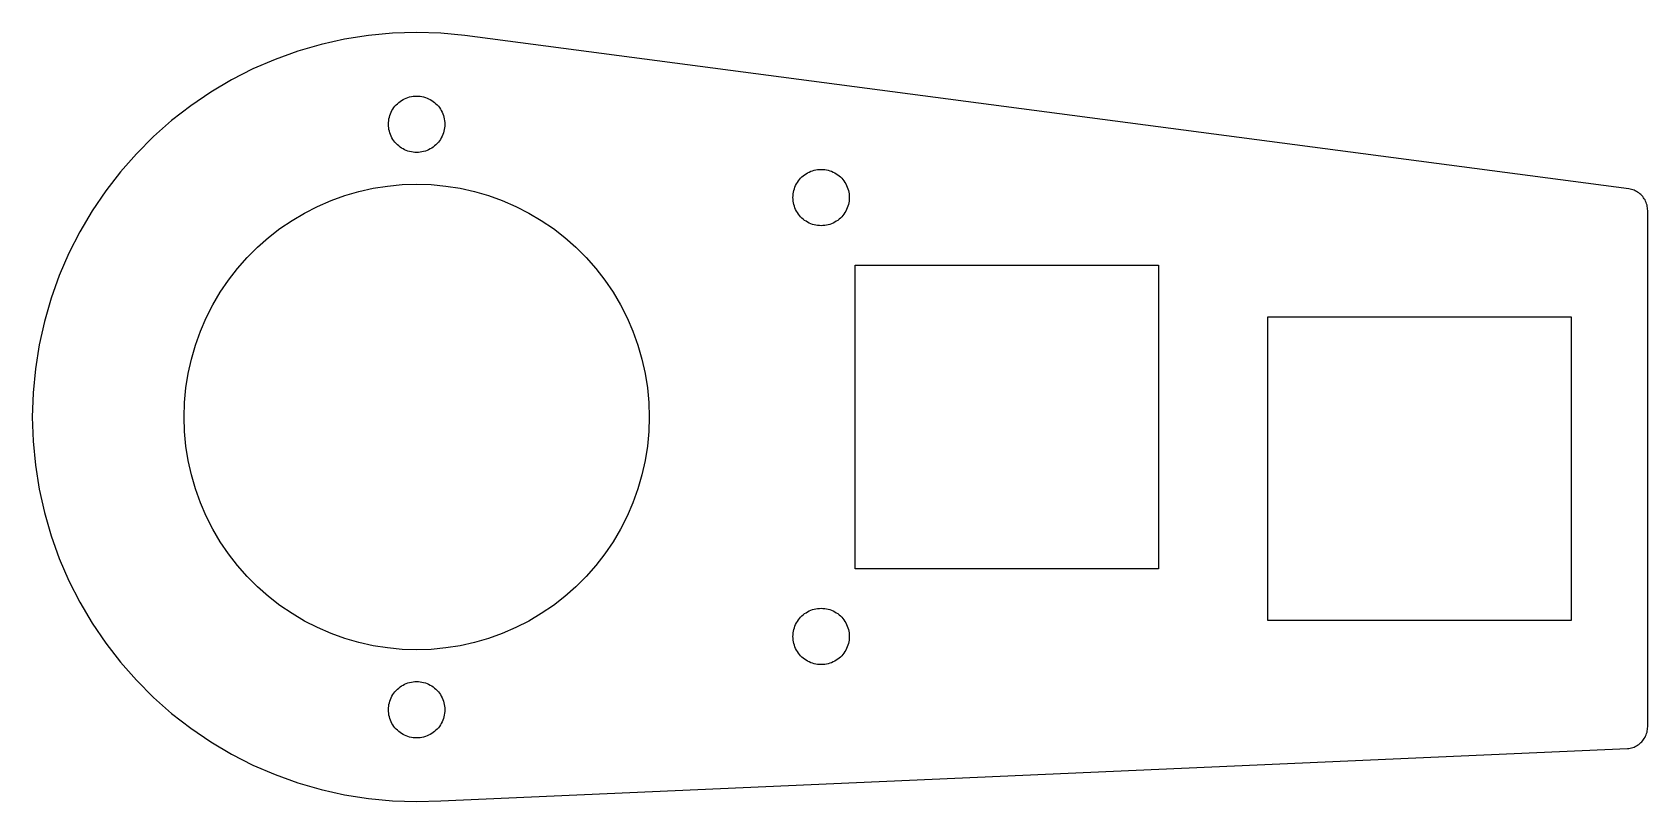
# Model space of a CAD drawing. Header units: metres. Extents: x -55.5 to 19.1, y -4.8 to 30.6.
import ezdxf

# ---------------------------------------------------------------- set-up
doc = ezdxf.new("R2010")
doc.units = ezdxf.units.M

msp = doc.modelspace()

# ---------------------------------------------------------------- linework, layer by layer
for p, q in [((-38.8803, 30.6089), (-39.9896, 30.5041)), ((-37.7665, 30.6439), (-38.8803, 30.6089)), ((-36.6527, 30.6089), (-37.7665, 30.6439)), ((-35.5434, 30.5041), (-36.6527, 30.6089)), ((-42.1777, 30.0866), (-43.2476, 29.7758)), ((-41.0901, 30.3297), (-42.1777, 30.0866)), ((-39.9896, 30.5041), (-41.0901, 30.3297)), ((18.1753, 23.4234), (-35.5434, 30.5041)), ((-44.2962, 29.3983), (-45.3189, 28.9557)), ((-43.2476, 29.7758), (-44.2962, 29.3983)), ((-46.3118, 28.4498), (-47.2707, 27.8827)), ((-45.3189, 28.9557), (-46.3118, 28.4498)), ((-47.2707, 27.8827), (-48.1924, 27.2563)), ((-38.32, 27.5825), (-38.2451, 27.6149)), ((-38.2451, 27.6149), (-38.1682, 27.6426)), ((-38.1682, 27.6426), (-38.0898, 27.6654)), ((-38.0898, 27.6654), (-38.0101, 27.6832)), ((-38.0101, 27.6832), (-37.9294, 27.696)), ((-37.9294, 27.696), (-37.8481, 27.7037)), ((-37.8481, 27.7037), (-37.7665, 27.7062)), ((-37.7665, 27.7062), (-37.6849, 27.7037)), ((-37.6849, 27.7037), (-37.6036, 27.696)), ((-37.6036, 27.696), (-37.5229, 27.6832)), ((-37.5229, 27.6832), (-37.4432, 27.6654)), ((-37.4432, 27.6654), (-37.3648, 27.6426)), ((-37.3648, 27.6426), (-37.2879, 27.6149)), ((-37.2879, 27.6149), (-37.213, 27.5825)), ((-48.1924, 27.2563), (-49.0729, 26.5734)), ((-39.0029, 26.808), (-38.9752, 26.8848)), ((-38.9752, 26.8848), (-38.9428, 26.9598)), ((-38.9428, 26.9598), (-38.9057, 27.0325)), ((-38.9057, 27.0325), (-38.8641, 27.1028)), ((-38.8641, 27.1028), (-38.8182, 27.1704)), ((-38.8182, 27.1704), (-38.7682, 27.2349)), ((-38.7682, 27.2349), (-38.7141, 27.2962)), ((-38.7141, 27.2962), (-38.6564, 27.3539)), ((-38.6564, 27.3539), (-38.5951, 27.4079)), ((-38.5951, 27.4079), (-38.5306, 27.458)), ((-38.5306, 27.458), (-38.4631, 27.5039)), ((-38.4631, 27.5039), (-38.3928, 27.5454)), ((-38.3928, 27.5454), (-38.32, 27.5825)), ((-37.213, 27.5825), (-37.1402, 27.5454)), ((-37.1402, 27.5454), (-37.0699, 27.5039)), ((-37.0699, 27.5039), (-37.0024, 27.458)), ((-37.0024, 27.458), (-36.9379, 27.4079)), ((-36.9379, 27.4079), (-36.8766, 27.3539)), ((-36.8766, 27.3539), (-36.8188, 27.2962)), ((-36.8188, 27.2962), (-36.7648, 27.2349)), ((-36.7648, 27.2349), (-36.7148, 27.1704)), ((-36.7148, 27.1704), (-36.6689, 27.1028)), ((-36.6689, 27.1028), (-36.6273, 27.0325)), ((-36.6273, 27.0325), (-36.5902, 26.9598)), ((-36.5902, 26.9598), (-36.5578, 26.8848)), ((-36.5578, 26.8848), (-36.5301, 26.808)), ((-49.0729, 26.5734), (-49.9087, 25.8365)), ((-39.0665, 26.4062), (-39.0639, 26.4879)), ((-39.0639, 26.3246), (-39.0665, 26.4062)), ((-39.0639, 26.4879), (-39.0562, 26.5692)), ((-39.0562, 26.2433), (-39.0639, 26.3246)), ((-39.0562, 26.5692), (-39.0435, 26.6498)), ((-39.0435, 26.1626), (-39.0562, 26.2433)), ((-39.0435, 26.6498), (-39.0257, 26.7295)), ((-39.0257, 26.0829), (-39.0435, 26.1626)), ((-39.0257, 26.7295), (-39.0029, 26.808)), ((-36.5301, 26.808), (-36.5073, 26.7295)), ((-36.5073, 26.7295), (-36.4895, 26.6498)), ((-36.4895, 26.1626), (-36.5073, 26.0829)), ((-36.4895, 26.6498), (-36.4768, 26.5692)), ((-36.4768, 26.2433), (-36.4895, 26.1626)), ((-36.4768, 26.5692), (-36.4691, 26.4879)), ((-36.4691, 26.3246), (-36.4768, 26.2433)), ((-36.4691, 26.4879), (-36.4665, 26.4062)), ((-36.4665, 26.4062), (-36.4691, 26.3246)), ((-49.9087, 25.8365), (-50.6967, 25.0485)), ((-39.0029, 26.0045), (-39.0257, 26.0829)), ((-38.9752, 25.9277), (-39.0029, 26.0045)), ((-38.9428, 25.8527), (-38.9752, 25.9277)), ((-38.9057, 25.78), (-38.9428, 25.8527)), ((-38.8641, 25.7097), (-38.9057, 25.78)), ((-38.8182, 25.6421), (-38.8641, 25.7097)), ((-38.7682, 25.5776), (-38.8182, 25.6421)), ((-38.7141, 25.5163), (-38.7682, 25.5776)), ((-38.6564, 25.4586), (-38.7141, 25.5163)), ((-38.5951, 25.4046), (-38.6564, 25.4586)), ((-38.5306, 25.3545), (-38.5951, 25.4046)), ((-38.4631, 25.3086), (-38.5306, 25.3545)), ((-37.0024, 25.3545), (-37.0699, 25.3086)), ((-36.9379, 25.4046), (-37.0024, 25.3545)), ((-36.8766, 25.4586), (-36.9379, 25.4046)), ((-36.8188, 25.5163), (-36.8766, 25.4586)), ((-36.7648, 25.5776), (-36.8188, 25.5163)), ((-36.7148, 25.6421), (-36.7648, 25.5776)), ((-36.6689, 25.7097), (-36.7148, 25.6421)), ((-36.6273, 25.78), (-36.6689, 25.7097)), ((-36.5902, 25.8527), (-36.6273, 25.78)), ((-36.5578, 25.9277), (-36.5902, 25.8527)), ((-36.5301, 26.0045), (-36.5578, 25.9277)), ((-36.5073, 26.0829), (-36.5301, 26.0045)), ((-50.6967, 25.0485), (-51.4336, 24.2126)), ((-38.3928, 25.267), (-38.4631, 25.3086)), ((-38.32, 25.23), (-38.3928, 25.267)), ((-38.2451, 25.1975), (-38.32, 25.23)), ((-38.1682, 25.1699), (-38.2451, 25.1975)), ((-38.0898, 25.1471), (-38.1682, 25.1699)), ((-38.0101, 25.1293), (-38.0898, 25.1471)), ((-37.9294, 25.1165), (-38.0101, 25.1293)), ((-37.8481, 25.1088), (-37.9294, 25.1165)), ((-37.7665, 25.1062), (-37.8481, 25.1088)), ((-37.6849, 25.1088), (-37.7665, 25.1062)), ((-37.6036, 25.1165), (-37.6849, 25.1088)), ((-37.5229, 25.1293), (-37.6036, 25.1165)), ((-37.4432, 25.1471), (-37.5229, 25.1293)), ((-37.3648, 25.1699), (-37.4432, 25.1471)), ((-37.2879, 25.1975), (-37.3648, 25.1699)), ((-37.213, 25.23), (-37.2879, 25.1975)), ((-37.1402, 25.267), (-37.213, 25.23)), ((-37.0699, 25.3086), (-37.1402, 25.267)), ((-51.4336, 24.2126), (-52.1166, 23.3322)), ((-20.0992, 23.8552), (-20.0452, 23.9165)), ((-20.0452, 23.9165), (-19.9874, 23.9742)), ((-19.9874, 23.9742), (-19.9261, 24.0282)), ((-19.9261, 24.0282), (-19.8616, 24.0783)), ((-19.8616, 24.0783), (-19.7941, 24.1242)), ((-19.7941, 24.1242), (-19.7238, 24.1658)), ((-19.7238, 24.1658), (-19.651, 24.2028)), ((-19.651, 24.2028), (-19.576, 24.2353)), ((-19.576, 24.2353), (-19.4992, 24.2629)), ((-19.4992, 24.2629), (-19.4208, 24.2857)), ((-19.4208, 24.2857), (-19.3411, 24.3035)), ((-19.3411, 24.3035), (-19.2604, 24.3163)), ((-19.2604, 24.3163), (-19.1791, 24.324)), ((-19.1791, 24.324), (-19.0975, 24.3266)), ((-19.0975, 24.3266), (-19.0159, 24.324)), ((-19.0159, 24.324), (-18.9346, 24.3163)), ((-18.9346, 24.3163), (-18.8539, 24.3035)), ((-18.8539, 24.3035), (-18.7742, 24.2857)), ((-18.7742, 24.2857), (-18.6958, 24.2629)), ((-18.6958, 24.2629), (-18.6189, 24.2353)), ((-18.6189, 24.2353), (-18.544, 24.2028)), ((-18.544, 24.2028), (-18.4712, 24.1658)), ((-18.4712, 24.1658), (-18.4009, 24.1242)), ((-18.4009, 24.1242), (-18.3334, 24.0783)), ((-18.3334, 24.0783), (-18.2688, 24.0282)), ((-18.2688, 24.0282), (-18.2076, 23.9742)), ((-18.2076, 23.9742), (-18.1498, 23.9165)), ((-18.1498, 23.9165), (-18.0958, 23.8552)), ((-52.1166, 23.3322), (-52.7429, 22.4105)), ((-41.7182, 22.8871), (-41.0837, 23.1156)), ((-41.0837, 23.1156), (-40.4361, 23.3037)), ((-40.4361, 23.3037), (-39.778, 23.4508)), ((-39.778, 23.4508), (-39.1119, 23.5563)), ((-39.1119, 23.5563), (-38.4405, 23.6198)), ((-38.4405, 23.6198), (-37.7665, 23.641)), ((-37.7665, 23.641), (-37.0925, 23.6198)), ((-37.0925, 23.6198), (-36.4211, 23.5563)), ((-36.4211, 23.5563), (-35.755, 23.4508)), ((-35.755, 23.4508), (-35.0969, 23.3037)), ((-35.0969, 23.3037), (-34.4493, 23.1156)), ((-34.4493, 23.1156), (-33.8148, 22.8871)), ((-20.3949, 23.1082), (-20.3872, 23.1895)), ((-20.3872, 23.1895), (-20.3745, 23.2702)), ((-20.3745, 23.2702), (-20.3566, 23.3499)), ((-20.3566, 23.3499), (-20.3339, 23.4283)), ((-20.3339, 23.4283), (-20.3062, 23.5051)), ((-20.3062, 23.5051), (-20.2738, 23.5801)), ((-20.2738, 23.5801), (-20.2367, 23.6528)), ((-20.2367, 23.6528), (-20.1951, 23.7231)), ((-20.1951, 23.7231), (-20.1492, 23.7907)), ((-20.1492, 23.7907), (-20.0992, 23.8552)), ((-18.0958, 23.8552), (-18.0458, 23.7907)), ((-18.0458, 23.7907), (-17.9999, 23.7231)), ((-17.9999, 23.7231), (-17.9583, 23.6528)), ((-17.9583, 23.6528), (-17.9212, 23.5801)), ((-17.9212, 23.5801), (-17.8888, 23.5051)), ((-17.8888, 23.5051), (-17.8611, 23.4283)), ((-17.8611, 23.4283), (-17.8383, 23.3499)), ((-17.8383, 23.3499), (-17.8205, 23.2702)), ((-17.8205, 23.2702), (-17.8077, 23.1895)), ((-17.8077, 23.1895), (-17.8001, 23.1082)), ((18.2374, 23.4135), (18.1753, 23.4234)), ((18.2987, 23.3998), (18.2374, 23.4135)), ((18.359, 23.3823), (18.2987, 23.3998)), ((18.4181, 23.361), (18.359, 23.3823)), ((18.4758, 23.3361), (18.4181, 23.361)), ((18.5317, 23.3075), (18.4758, 23.3361)), ((18.5858, 23.2756), (18.5317, 23.3075)), ((18.6378, 23.2402), (18.5858, 23.2756)), ((18.6874, 23.2018), (18.6378, 23.2402)), ((18.7345, 23.1602), (18.6874, 23.2018)), ((18.7789, 23.1158), (18.7345, 23.1602)), ((18.8205, 23.0687), (18.7789, 23.1158)), ((-52.7429, 22.4105), (-53.3101, 21.4515)), ((-42.938, 22.3131), (-42.3371, 22.6193)), ((-42.3371, 22.6193), (-41.7182, 22.8871)), ((-33.8148, 22.8871), (-33.1959, 22.6193)), ((-33.1959, 22.6193), (-32.595, 22.3131)), ((-20.3975, 23.0266), (-20.3949, 23.1082)), ((-20.3949, 22.9449), (-20.3975, 23.0266)), ((-20.3872, 22.8636), (-20.3949, 22.9449)), ((-20.3745, 22.783), (-20.3872, 22.8636)), ((-20.3566, 22.7033), (-20.3745, 22.783)), ((-20.3339, 22.6248), (-20.3566, 22.7033)), ((-20.3062, 22.548), (-20.3339, 22.6248)), ((-20.2738, 22.473), (-20.3062, 22.548)), ((-20.2367, 22.4003), (-20.2738, 22.473)), ((-20.1951, 22.33), (-20.2367, 22.4003)), ((-17.9583, 22.4003), (-17.9999, 22.33)), ((-17.9212, 22.473), (-17.9583, 22.4003)), ((-17.8888, 22.548), (-17.9212, 22.473)), ((-17.8611, 22.6248), (-17.8888, 22.548)), ((-17.8383, 22.7033), (-17.8611, 22.6248)), ((-17.8205, 22.783), (-17.8383, 22.7033)), ((-17.8077, 22.8636), (-17.8205, 22.783)), ((-17.8001, 22.9449), (-17.8077, 22.8636)), ((-17.8001, 23.1082), (-17.7975, 23.0266)), ((-17.7975, 23.0266), (-17.8001, 22.9449)), ((18.859, 23.019), (18.8205, 23.0687)), ((18.8943, 22.9671), (18.859, 23.019)), ((18.9263, 22.913), (18.8943, 22.9671)), ((18.9548, 22.857), (18.9263, 22.913)), ((18.9798, 22.7994), (18.9548, 22.857)), ((19.001, 22.7402), (18.9798, 22.7994)), ((19.0186, 22.6799), (19.001, 22.7402)), ((19.0323, 22.6186), (19.0186, 22.6799)), ((19.0421, 22.5566), (19.0323, 22.6186)), ((19.048, 22.494), (19.0421, 22.5566)), ((19.05, 22.4312), (19.048, 22.494)), ((19.05, -1.38124), (19.05, 22.4312)), ((-44.0762, 21.5908), (-43.5184, 21.9699)), ((-43.5184, 21.9699), (-42.938, 22.3131)), ((-32.595, 22.3131), (-32.0145, 21.9699)), ((-32.0145, 21.9699), (-31.4568, 21.5908)), ((-20.1492, 22.2624), (-20.1951, 22.33)), ((-20.0992, 22.1979), (-20.1492, 22.2624)), ((-20.0452, 22.1366), (-20.0992, 22.1979)), ((-19.9874, 22.0789), (-20.0452, 22.1366)), ((-19.9261, 22.0249), (-19.9874, 22.0789)), ((-19.8616, 21.9748), (-19.9261, 22.0249)), ((-19.7941, 21.9289), (-19.8616, 21.9748)), ((-19.7238, 21.8874), (-19.7941, 21.9289)), ((-19.651, 21.8503), (-19.7238, 21.8874)), ((-19.576, 21.8178), (-19.651, 21.8503)), ((-19.4992, 21.7902), (-19.576, 21.8178)), ((-19.4208, 21.7674), (-19.4992, 21.7902)), ((-19.3411, 21.7496), (-19.4208, 21.7674)), ((-19.2604, 21.7368), (-19.3411, 21.7496)), ((-19.1791, 21.7291), (-19.2604, 21.7368)), ((-19.0975, 21.7266), (-19.1791, 21.7291)), ((-19.0159, 21.7291), (-19.0975, 21.7266)), ((-18.9346, 21.7368), (-19.0159, 21.7291)), ((-18.8539, 21.7496), (-18.9346, 21.7368)), ((-18.7742, 21.7674), (-18.8539, 21.7496)), ((-18.6958, 21.7902), (-18.7742, 21.7674)), ((-18.6189, 21.8178), (-18.6958, 21.7902)), ((-18.544, 21.8503), (-18.6189, 21.8178)), ((-18.4712, 21.8874), (-18.544, 21.8503)), ((-18.4009, 21.9289), (-18.4712, 21.8874)), ((-18.3334, 21.9748), (-18.4009, 21.9289)), ((-18.2688, 22.0249), (-18.3334, 21.9748)), ((-18.2076, 22.0789), (-18.2688, 22.0249)), ((-18.1498, 22.1366), (-18.2076, 22.0789)), ((-18.0958, 22.1979), (-18.1498, 22.1366)), ((-18.0458, 22.2624), (-18.0958, 22.1979)), ((-17.9999, 22.33), (-18.0458, 22.2624)), ((-53.3101, 21.4515), (-53.816, 20.4586)), ((-45.1149, 20.7315), (-44.6091, 21.1775)), ((-44.6091, 21.1775), (-44.0762, 21.5908)), ((-31.4568, 21.5908), (-30.9239, 21.1775)), ((-30.9239, 21.1775), (-30.4181, 20.7315)), ((-53.816, 20.4586), (-54.2585, 19.436)), ((-46.0377, 19.7488), (-45.5918, 20.2547)), ((-45.5918, 20.2547), (-45.1149, 20.7315)), ((-30.4181, 20.7315), (-29.9412, 20.2547)), ((-29.9412, 20.2547), (-29.4953, 19.7488)), ((-54.2585, 19.436), (-54.6361, 18.3873)), ((-46.4511, 19.216), (-46.0377, 19.7488)), ((-29.4953, 19.7488), (-29.0819, 19.216)), ((-17.525, 5.90625), (-17.525, 19.9062)), ((-17.525, 19.9062), (-3.52499, 19.9062)), ((-3.52499, 19.9062), (-3.52499, 5.90625)), ((-47.1734, 18.0777), (-46.8301, 18.6582)), ((-46.8301, 18.6582), (-46.4511, 19.216)), ((-29.0819, 19.216), (-28.7029, 18.6582)), ((-28.7029, 18.6582), (-28.3596, 18.0777)), ((-54.6361, 18.3873), (-54.9469, 17.3175)), ((-47.4796, 17.4769), (-47.1734, 18.0777)), ((-28.3596, 18.0777), (-28.0534, 17.4769)), ((-54.9469, 17.3175), (-55.19, 16.2299)), ((-47.7474, 16.858), (-47.4796, 17.4769)), ((-28.0534, 17.4769), (-27.7856, 16.858)), ((1.52499, 3.52499), (1.52499, 17.525)), ((1.52499, 17.525), (15.525, 17.525)), ((15.525, 17.525), (15.525, 3.52499)), ((-47.9758, 16.2234), (-47.7474, 16.858)), ((-27.7856, 16.858), (-27.5572, 16.2234)), ((-55.19, 16.2299), (-55.3643, 15.1293)), ((-48.164, 15.5759), (-47.9758, 16.2234)), ((-27.5572, 16.2234), (-27.369, 15.5759)), ((-55.3643, 15.1293), (-55.4691, 14.0201)), ((-48.4166, 14.2517), (-48.3111, 14.9177)), ((-48.3111, 14.9177), (-48.164, 15.5759)), ((-27.369, 15.5759), (-27.2219, 14.9177)), ((-27.2219, 14.9177), (-27.1164, 14.2517)), ((-48.48, 13.5803), (-48.4166, 14.2517)), ((-27.1164, 14.2517), (-27.053, 13.5803)), ((-55.4691, 14.0201), (-55.5042, 12.9062)), ((-48.5012, 12.9062), (-48.48, 13.5803)), ((-27.053, 13.5803), (-27.0318, 12.9062)), ((-55.5042, 12.9062), (-55.4691, 11.7924)), ((-48.48, 12.2322), (-48.5012, 12.9062)), ((-27.0318, 12.9062), (-27.053, 12.2322)), ((-48.4166, 11.5608), (-48.48, 12.2322)), ((-27.053, 12.2322), (-27.1164, 11.5608)), ((-55.4691, 11.7924), (-55.3643, 10.6832)), ((-48.3111, 10.8948), (-48.4166, 11.5608)), ((-27.1164, 11.5608), (-27.2219, 10.8948)), ((-55.3643, 10.6832), (-55.19, 9.5826)), ((-48.164, 10.2366), (-48.3111, 10.8948)), ((-27.2219, 10.8948), (-27.369, 10.2366)), ((-47.9758, 9.58904), (-48.164, 10.2366)), ((-27.369, 10.2366), (-27.5572, 9.58904)), ((-55.19, 9.5826), (-54.9469, 8.49503)), ((-47.7474, 8.95453), (-47.9758, 9.58904)), ((-47.4796, 8.33562), (-47.7474, 8.95453)), ((-27.7856, 8.95453), (-28.0534, 8.33562)), ((-27.5572, 9.58904), (-27.7856, 8.95453)), ((-54.9469, 8.49503), (-54.6361, 7.42517)), ((-47.1734, 7.73476), (-47.4796, 8.33562)), ((-28.0534, 8.33562), (-28.3596, 7.73476)), ((-46.8301, 7.1543), (-47.1734, 7.73476)), ((-28.3596, 7.73476), (-28.7029, 7.1543)), ((-54.6361, 7.42517), (-54.2585, 6.37653)), ((-46.4511, 6.59653), (-46.8301, 7.1543)), ((-28.7029, 7.1543), (-29.0819, 6.59653)), ((-54.2585, 6.37653), (-53.816, 5.35387)), ((-46.0377, 6.06367), (-46.4511, 6.59653)), ((-45.5918, 5.55782), (-46.0377, 6.06367)), ((-29.4953, 6.06367), (-29.9412, 5.55782)), ((-29.0819, 6.59653), (-29.4953, 6.06367)), ((-53.816, 5.35387), (-53.3101, 4.36096)), ((-45.1149, 5.08096), (-45.5918, 5.55782)), ((-29.9412, 5.55782), (-30.4181, 5.08096)), ((-3.52499, 5.90625), (-17.525, 5.90625)), ((-44.6091, 4.63499), (-45.1149, 5.08096)), ((-44.0762, 4.22168), (-44.6091, 4.63499)), ((-30.9239, 4.63499), (-31.4568, 4.22168)), ((-30.4181, 5.08096), (-30.9239, 4.63499)), ((-53.3101, 4.36096), (-52.7429, 3.40202)), ((-43.5184, 3.84262), (-44.0762, 4.22168)), ((-42.938, 3.49934), (-43.5184, 3.84262)), ((-32.0145, 3.84262), (-32.595, 3.49934)), ((-31.4568, 4.22168), (-32.0145, 3.84262)), ((-20.0452, 3.67584), (-19.9874, 3.73358)), ((-19.9874, 3.73358), (-19.9261, 3.7876)), ((-19.9261, 3.7876), (-19.8616, 3.83765)), ((-19.8616, 3.83765), (-19.7941, 3.88356)), ((-19.7941, 3.88356), (-19.7238, 3.92513)), ((-19.7238, 3.92513), (-19.651, 3.9622)), ((-19.651, 3.9622), (-19.576, 3.99464)), ((-19.576, 3.99464), (-19.4992, 4.02231)), ((-19.4992, 4.02231), (-19.4208, 4.04509)), ((-19.4208, 4.04509), (-19.3411, 4.0629)), ((-19.3411, 4.0629), (-19.2604, 4.07568)), ((-19.2604, 4.07568), (-19.1791, 4.08336)), ((-19.1791, 4.08336), (-19.0975, 4.08594)), ((-19.0975, 4.08594), (-19.0159, 4.08336)), ((-19.0159, 4.08336), (-18.9346, 4.07568)), ((-18.9346, 4.07568), (-18.8539, 4.0629)), ((-18.8539, 4.0629), (-18.7742, 4.04509)), ((-18.7742, 4.04509), (-18.6958, 4.02231)), ((-18.6958, 4.02231), (-18.6189, 3.99464)), ((-18.6189, 3.99464), (-18.544, 3.9622)), ((-18.544, 3.9622), (-18.4712, 3.92513)), ((-18.4712, 3.92513), (-18.4009, 3.88356)), ((-18.4009, 3.88356), (-18.3334, 3.83765)), ((-18.3334, 3.83765), (-18.2688, 3.7876)), ((-18.2688, 3.7876), (-18.2076, 3.73358)), ((-18.2076, 3.73358), (-18.1498, 3.67584)), ((-52.7429, 3.40202), (-52.1166, 2.48033)), ((-42.3371, 3.19318), (-42.938, 3.49934)), ((-41.7182, 2.92535), (-42.3371, 3.19318)), ((-33.1959, 3.19318), (-33.8148, 2.92535)), ((-32.595, 3.49934), (-33.1959, 3.19318)), ((-20.3872, 2.94887), (-20.3745, 3.02953)), ((-20.3745, 3.02953), (-20.3566, 3.10922)), ((-20.3566, 3.10922), (-20.3339, 3.18765)), ((-20.3339, 3.18765), (-20.3062, 3.2645)), ((-20.3062, 3.2645), (-20.2738, 3.33945)), ((-20.2738, 3.33945), (-20.2367, 3.41222)), ((-20.2367, 3.41222), (-20.1951, 3.4825)), ((-20.1951, 3.4825), (-20.1492, 3.55005)), ((-20.1492, 3.55005), (-20.0992, 3.61458)), ((-20.0992, 3.61458), (-20.0452, 3.67584)), ((-18.1498, 3.67584), (-18.0958, 3.61458)), ((-18.0958, 3.61458), (-18.0458, 3.55005)), ((-18.0458, 3.55005), (-17.9999, 3.4825)), ((-17.9999, 3.4825), (-17.9583, 3.41222)), ((-17.9583, 3.41222), (-17.9212, 3.33945)), ((-17.9212, 3.33945), (-17.8888, 3.2645)), ((-17.8888, 3.2645), (-17.8611, 3.18765)), ((-17.8611, 3.18765), (-17.8383, 3.10922)), ((-17.8383, 3.10922), (-17.8205, 3.02953)), ((-17.8205, 3.02953), (-17.8077, 2.94887)), ((15.525, 3.52499), (1.52499, 3.52499)), ((-52.1166, 2.48033), (-51.4336, 1.59988)), ((-41.0837, 2.69691), (-41.7182, 2.92535)), ((-40.4361, 2.50877), (-41.0837, 2.69691)), ((-39.778, 2.36166), (-40.4361, 2.50877)), ((-39.1119, 2.25616), (-39.778, 2.36166)), ((-38.4405, 2.1927), (-39.1119, 2.25616)), ((-36.4211, 2.25616), (-37.0925, 2.1927)), ((-35.755, 2.36166), (-36.4211, 2.25616)), ((-35.0969, 2.50877), (-35.755, 2.36166)), ((-34.4493, 2.69691), (-35.0969, 2.50877)), ((-33.8148, 2.92535), (-34.4493, 2.69691)), ((-20.3975, 2.78593), (-20.3949, 2.86755)), ((-20.3949, 2.7043), (-20.3975, 2.78593)), ((-20.3949, 2.86755), (-20.3872, 2.94887)), ((-20.3872, 2.623), (-20.3949, 2.7043)), ((-20.3745, 2.54233), (-20.3872, 2.623)), ((-20.3566, 2.46263), (-20.3745, 2.54233)), ((-20.3339, 2.3842), (-20.3566, 2.46263)), ((-20.3062, 2.30737), (-20.3339, 2.3842)), ((-20.2738, 2.23242), (-20.3062, 2.30737)), ((-17.8888, 2.30737), (-17.9212, 2.23242)), ((-17.8611, 2.3842), (-17.8888, 2.30737)), ((-17.8383, 2.46263), (-17.8611, 2.3842)), ((-17.8205, 2.54233), (-17.8383, 2.46263)), ((-17.8077, 2.623), (-17.8205, 2.54233)), ((-17.8077, 2.94887), (-17.8001, 2.86755)), ((-17.8001, 2.7043), (-17.8077, 2.623)), ((-17.8001, 2.86755), (-17.7975, 2.78593)), ((-17.7975, 2.78593), (-17.8001, 2.7043)), ((-51.4336, 1.59988), (-50.6967, 0.764008)), ((-37.7665, 2.17152), (-38.4405, 2.1927)), ((-37.0925, 2.1927), (-37.7665, 2.17152)), ((-20.2367, 2.15965), (-20.2738, 2.23242)), ((-20.1951, 2.08936), (-20.2367, 2.15965)), ((-20.1492, 2.0218), (-20.1951, 2.08936)), ((-20.0992, 1.95728), (-20.1492, 2.0218)), ((-20.0452, 1.89601), (-20.0992, 1.95728)), ((-19.9874, 1.83827), (-20.0452, 1.89601)), ((-19.9261, 1.78426), (-19.9874, 1.83827)), ((-19.8616, 1.73421), (-19.9261, 1.78426)), ((-19.7941, 1.68831), (-19.8616, 1.73421)), ((-19.7238, 1.64673), (-19.7941, 1.68831)), ((-19.651, 1.60965), (-19.7238, 1.64673)), ((-19.576, 1.57722), (-19.651, 1.60965)), ((-19.4992, 1.54956), (-19.576, 1.57722)), ((-19.4208, 1.52678), (-19.4992, 1.54956)), ((-19.3411, 1.50896), (-19.4208, 1.52678)), ((-19.2604, 1.49619), (-19.3411, 1.50896)), ((-19.1791, 1.48849), (-19.2604, 1.49619)), ((-18.9346, 1.49619), (-19.0159, 1.48849)), ((-18.8539, 1.50896), (-18.9346, 1.49619)), ((-18.7742, 1.52678), (-18.8539, 1.50896)), ((-18.6958, 1.54956), (-18.7742, 1.52678)), ((-18.6189, 1.57722), (-18.6958, 1.54956)), ((-18.544, 1.60965), (-18.6189, 1.57722)), ((-18.4712, 1.64673), (-18.544, 1.60965)), ((-18.4009, 1.68831), (-18.4712, 1.64673)), ((-18.3334, 1.73421), (-18.4009, 1.68831)), ((-18.2688, 1.78426), (-18.3334, 1.73421)), ((-18.2076, 1.83827), (-18.2688, 1.78426)), ((-18.1498, 1.89601), (-18.2076, 1.83827)), ((-18.0958, 1.95728), (-18.1498, 1.89601)), ((-18.0458, 2.0218), (-18.0958, 1.95728)), ((-17.9999, 2.08936), (-18.0458, 2.0218)), ((-17.9583, 2.15965), (-17.9999, 2.08936)), ((-17.9212, 2.23242), (-17.9583, 2.15965)), ((-50.6967, 0.764008), (-49.9087, -0.023972)), ((-19.0975, 1.48593), (-19.1791, 1.48849)), ((-19.0159, 1.48849), (-19.0975, 1.48593)), ((-38.9428, -0.040222), (-38.9057, 0.032532)), ((-38.9057, 0.032532), (-38.8641, 0.102829)), ((-38.8641, 0.102829), (-38.8182, 0.17038)), ((-38.8182, 0.17038), (-38.7682, 0.234909)), ((-38.7682, 0.234909), (-38.7141, 0.296173)), ((-38.7141, 0.296173), (-38.6564, 0.353912)), ((-38.6564, 0.353912), (-38.5951, 0.407928)), ((-38.5951, 0.407928), (-38.5306, 0.457977)), ((-38.5306, 0.457977), (-38.4631, 0.503891)), ((-38.4631, 0.503891), (-38.3928, 0.545456)), ((-38.3928, 0.545456), (-38.32, 0.582535)), ((-38.32, 0.582535), (-38.2451, 0.61496)), ((-38.2451, 0.61496), (-38.1682, 0.642624)), ((-38.1682, 0.642624), (-38.0898, 0.665421)), ((-38.0898, 0.665421), (-38.0101, 0.683228)), ((-38.0101, 0.683228), (-37.9294, 0.695999)), ((-37.9294, 0.695999), (-37.8481, 0.70369)), ((-37.8481, 0.70369), (-37.7665, 0.706253)), ((-37.7665, 0.706253), (-37.6849, 0.70369)), ((-37.6849, 0.70369), (-37.6036, 0.695999)), ((-37.6036, 0.695999), (-37.5229, 0.683228)), ((-37.5229, 0.683228), (-37.4432, 0.665421)), ((-37.4432, 0.665421), (-37.3648, 0.642624)), ((-37.3648, 0.642624), (-37.2879, 0.61496)), ((-37.2879, 0.61496), (-37.213, 0.582535)), ((-37.213, 0.582535), (-37.1402, 0.545456)), ((-37.1402, 0.545456), (-37.0699, 0.503891)), ((-37.0699, 0.503891), (-37.0024, 0.457977)), ((-37.0024, 0.457977), (-36.9379, 0.407928)), ((-36.9379, 0.407928), (-36.8766, 0.353912)), ((-36.8766, 0.353912), (-36.8188, 0.296173)), ((-36.8188, 0.296173), (-36.7648, 0.234909)), ((-36.7648, 0.234909), (-36.7148, 0.17038)), ((-36.7148, 0.17038), (-36.6689, 0.102829)), ((-36.6689, 0.102829), (-36.6273, 0.032532)), ((-36.6273, 0.032532), (-36.5902, -0.040222)), ((-49.9087, -0.023972), (-49.0729, -0.760895)), ((-39.0665, -0.59375), (-39.0639, -0.512115)), ((-39.0639, -0.675369), (-39.0665, -0.59375)), ((-39.0639, -0.512115), (-39.0562, -0.430817)), ((-39.0562, -0.756668), (-39.0639, -0.675369)), ((-39.0562, -0.430817), (-39.0435, -0.350143)), ((-39.0435, -0.350143), (-39.0257, -0.270447)), ((-39.0257, -0.270447), (-39.0029, -0.192017)), ((-39.0029, -0.192017), (-38.9752, -0.115173)), ((-38.9752, -0.115173), (-38.9428, -0.040222)), ((-36.5902, -0.040222), (-36.5578, -0.115173)), ((-36.5578, -0.115173), (-36.5301, -0.192017)), ((-36.5301, -0.192017), (-36.5073, -0.270447)), ((-36.5073, -0.270447), (-36.4895, -0.350143)), ((-36.4895, -0.350143), (-36.4768, -0.430817)), ((-36.4768, -0.430817), (-36.4691, -0.512115)), ((-36.4691, -0.675369), (-36.4768, -0.756668)), ((-36.4691, -0.512115), (-36.4665, -0.59375)), ((-36.4665, -0.59375), (-36.4691, -0.675369)), ((-49.0729, -0.760895), (-48.1924, -1.44383)), ((-48.1924, -1.44383), (-47.2707, -2.07019)), ((-39.0435, -0.837341), (-39.0562, -0.756668)), ((-39.0257, -0.917038), (-39.0435, -0.837341)), ((-39.0029, -0.995468), (-39.0257, -0.917038)), ((-38.9752, -1.07231), (-39.0029, -0.995468)), ((-38.9428, -1.14726), (-38.9752, -1.07231)), ((-38.9057, -1.22002), (-38.9428, -1.14726)), ((-38.8641, -1.29031), (-38.9057, -1.22002)), ((-38.8182, -1.35786), (-38.8641, -1.29031)), ((-38.7682, -1.42239), (-38.8182, -1.35786)), ((-38.7141, -1.48366), (-38.7682, -1.42239)), ((-38.6564, -1.5414), (-38.7141, -1.48366)), ((-36.8188, -1.48366), (-36.8766, -1.5414)), ((-36.7648, -1.42239), (-36.8188, -1.48366)), ((-36.7148, -1.35786), (-36.7648, -1.42239)), ((-36.6689, -1.29031), (-36.7148, -1.35786)), ((-36.6273, -1.22002), (-36.6689, -1.29031)), ((-36.5902, -1.14726), (-36.6273, -1.22002)), ((-36.5578, -1.07231), (-36.5902, -1.14726)), ((-36.5301, -0.995468), (-36.5578, -1.07231)), ((-36.5073, -0.917038), (-36.5301, -0.995468)), ((-36.4895, -0.837341), (-36.5073, -0.917038)), ((-36.4768, -0.756668), (-36.4895, -0.837341)), ((19.0421, -1.50656), (19.048, -1.44403)), ((19.048, -1.44403), (19.05, -1.38124)), ((-47.2707, -2.07019), (-46.3118, -2.63731)), ((-38.5951, -1.59541), (-38.6564, -1.5414)), ((-38.5306, -1.64546), (-38.5951, -1.59541)), ((-38.4631, -1.69138), (-38.5306, -1.64546)), ((-38.3928, -1.73294), (-38.4631, -1.69138)), ((-38.32, -1.77002), (-38.3928, -1.73294)), ((-38.2451, -1.80244), (-38.32, -1.77002)), ((-38.1682, -1.83011), (-38.2451, -1.80244)), ((-38.0898, -1.85291), (-38.1682, -1.83011)), ((-38.0101, -1.87071), (-38.0898, -1.85291)), ((-37.9294, -1.88348), (-38.0101, -1.87071)), ((-37.8481, -1.89117), (-37.9294, -1.88348)), ((-37.7665, -1.89374), (-37.8481, -1.89117)), ((-37.6849, -1.89117), (-37.7665, -1.89374)), ((-37.6036, -1.88348), (-37.6849, -1.89117)), ((-37.5229, -1.87071), (-37.6036, -1.88348)), ((-37.4432, -1.85291), (-37.5229, -1.87071)), ((-37.3648, -1.83011), (-37.4432, -1.85291)), ((-37.2879, -1.80244), (-37.3648, -1.83011)), ((-37.213, -1.77002), (-37.2879, -1.80244)), ((-37.1402, -1.73294), (-37.213, -1.77002)), ((-37.0699, -1.69138), (-37.1402, -1.73294)), ((-37.0024, -1.64546), (-37.0699, -1.69138)), ((-36.9379, -1.59541), (-37.0024, -1.64546)), ((-36.8766, -1.5414), (-36.9379, -1.59541)), ((18.5317, -2.25754), (18.5858, -2.22556)), ((18.5858, -2.22556), (18.6378, -2.19025)), ((18.6378, -2.19025), (18.6874, -2.15175)), ((18.6874, -2.15175), (18.7345, -2.1102)), ((18.7345, -2.1102), (18.7789, -2.06578)), ((18.7789, -2.06578), (18.8205, -2.01866)), ((18.8205, -2.01866), (18.859, -1.96902)), ((18.859, -1.96902), (18.8943, -1.91705)), ((18.8943, -1.91705), (18.9263, -1.86299)), ((18.9263, -1.86299), (18.9548, -1.80701)), ((18.9548, -1.80701), (18.9798, -1.74936)), ((18.9798, -1.74936), (19.001, -1.69025)), ((19.001, -1.69025), (19.0186, -1.62993)), ((19.0186, -1.62993), (19.0323, -1.56862)), ((19.0323, -1.56862), (19.0421, -1.50656)), ((-46.3118, -2.63731), (-45.3189, -3.14323)), ((-36.6527, -4.7964), (18.1128, -2.37926)), ((18.1128, -2.37926), (18.1753, -2.37335)), ((18.1753, -2.37335), (18.2374, -2.36353)), ((18.2374, -2.36353), (18.2987, -2.34982)), ((18.2987, -2.34982), (18.359, -2.33229)), ((18.359, -2.33229), (18.4181, -2.311)), ((18.4181, -2.311), (18.4758, -2.28606)), ((18.4758, -2.28606), (18.5317, -2.25754)), ((-45.3189, -3.14323), (-44.2962, -3.58578)), ((-44.2962, -3.58578), (-43.2476, -3.96333)), ((-43.2476, -3.96333), (-42.1777, -4.27414)), ((-42.1777, -4.27414), (-41.0901, -4.51724)), ((-41.0901, -4.51724), (-39.9896, -4.69156)), ((-39.9896, -4.69156), (-38.8803, -4.7964)), ((-38.8803, -4.7964), (-37.7665, -4.83141)), ((-37.7665, -4.83141), (-36.6527, -4.7964))]:
    msp.add_line(p, q)

doc.saveas('drawing.dxf')
